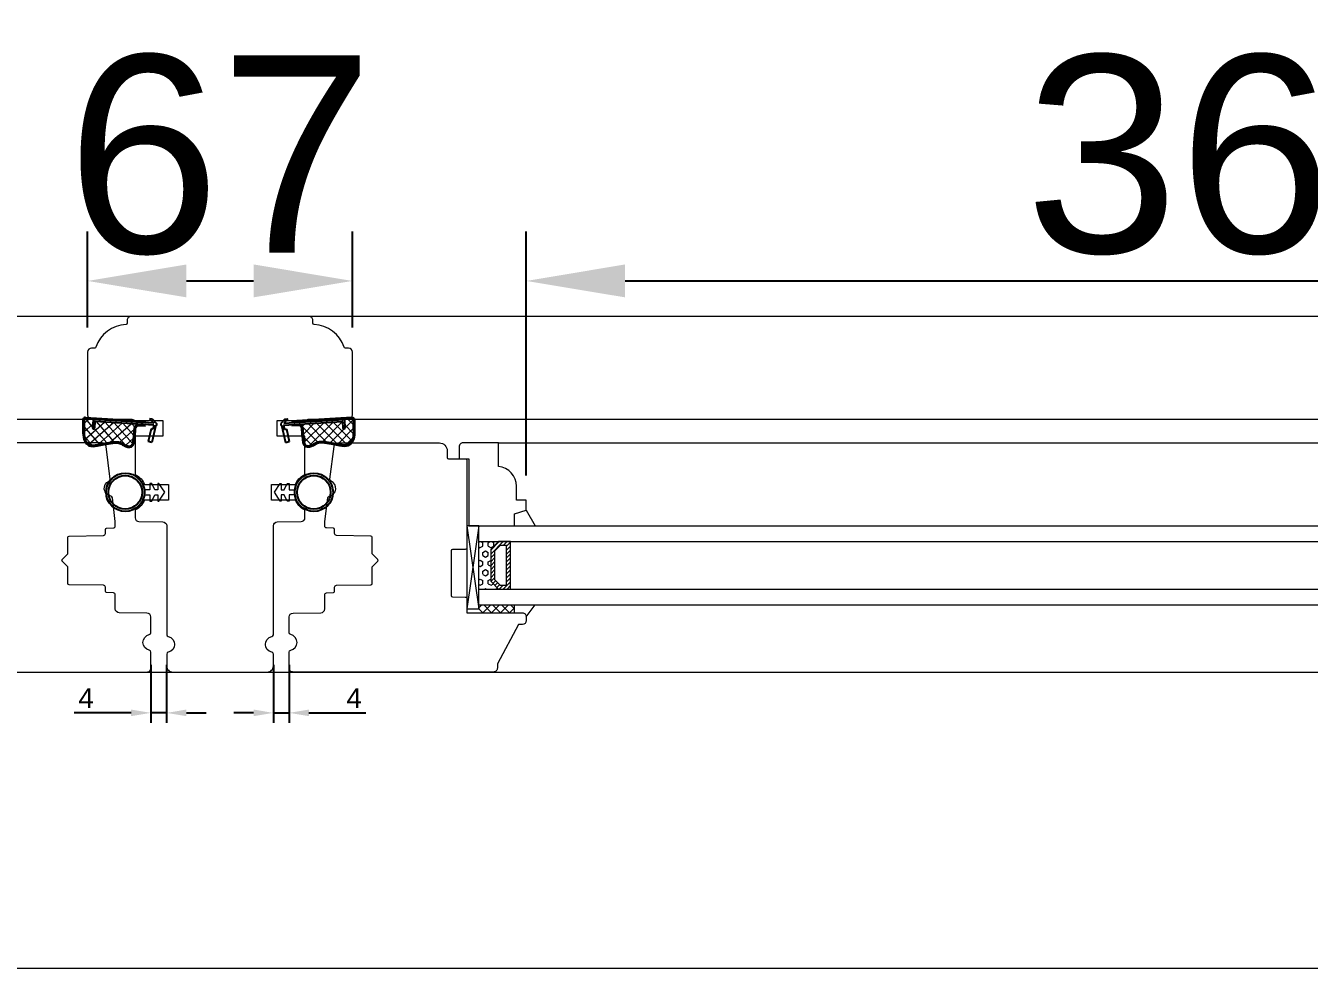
# Model space of a CAD drawing. Header units: millimetres. Extents: x 0 to 182016, y 11 to 3710.
# Drawn here: x 14834.5 to 15159.4, y 989.8 to 1228.4 of the extents above; entities that cross this region are included whole.
import ezdxf

# ---------------------------------------------------------------- set-up
doc = ezdxf.new("R2010")
doc.units = ezdxf.units.MM
for name, color, linetype, lineweight in [('Matmenys', 10, 'Continuous', 20), ('OTHER', 251, 'Continuous', 13), ('Stakta', 7, 'Continuous', 25), ('Testinės profilio linijos', 7, 'Continuous', 5)]:
    doc.layers.add(name, color=color, linetype=linetype, lineweight=lineweight)
doc.styles.get("Standard").update_dxf_attribs({"font": 'arial.ttf'})
doc.dimstyles.new('2', dxfattribs={"dimscale": 2, "dimtxt": 2.5, "dimasz": 2.5, "dimexe": 1.25, "dimexo": 0.625, "dimtad": 1, "dimtxsty": 'Standard', "dimcen": 2.5, "dimadec": 0, "dimazin": 0, "dimtfac": 1, "dimtmove": 0, "dimatfit": 3, "dimfxl": 1, "dimarcsym": 0})
doc.dimstyles.new('Padidinti matmenys', dxfattribs={"dimscale": 10, "dimtxt": 5, "dimasz": 2.5, "dimexe": 1.25, "dimexo": 0.625, "dimtad": 1, "dimdec": 1, "dimtxsty": 'Standard', "dimcen": 2.5, "dimadec": 0, "dimazin": 0, "dimtfac": 1, "dimtdec": 1, "dimtmove": 0, "dimatfit": 3, "dimfxl": 1, "dimarcsym": 0})

# ---------------------------------------------------------------- blocks, each defined once
blk = doc.blocks.new('*D1435')
at = {"layer": 'Defpoints', "color": 0, "transparency": 16777216}
for p in [(14897.21, 1067.84), (14901.21, 1067.84), (14897.21, 1054.47)]:
    blk.add_point(p, dxfattribs=at)
at = {"layer": 'Matmenys', "color": 0, "lineweight": -2, "transparency": 16777216}
for p, q in [((14897.21, 1066.59), (14897.21, 1051.97)), ((14901.21, 1066.59), (14901.21, 1051.97)), ((14892.21, 1054.47), (14887.21, 1054.47)), ((14897.21, 1054.47), (14901.21, 1054.47)), ((14906.21, 1054.47), (14920.61, 1054.47))]:
    blk.add_line(p, q, dxfattribs=at)
at = {"layer": 'Matmenys', "color": 0, "transparency": 16777216}
for points in [[(14892.21, 1055.31), (14892.21, 1053.64), (14897.21, 1054.47)], [(14906.21, 1055.31), (14906.21, 1053.64), (14901.21, 1054.47)]]:
    blk.add_solid(points, dxfattribs=at)
at = {"layer": 'Matmenys', "color": 0, "transparency": 16777216, "insert": (14917.63, 1058.22), "char_height": 5, "attachment_point": 5}
blk.add_mtext('4', dxfattribs=at)
blk = doc.blocks.new('*D1453')
at = {"layer": 'Defpoints', "color": 0, "transparency": 16777216}
for p in [(14866.21, 1067.84), (14870.21, 1067.84), (14870.21, 1054.47)]:
    blk.add_point(p, dxfattribs=at)
at = {"layer": 'Matmenys', "color": 0, "lineweight": -2, "transparency": 16777216}
for p, q in [((14866.21, 1066.59), (14866.21, 1051.97)), ((14870.21, 1066.59), (14870.21, 1051.97)), ((14861.21, 1054.47), (14846.81, 1054.47)), ((14870.21, 1054.47), (14866.21, 1054.47)), ((14875.21, 1054.47), (14880.21, 1054.47))]:
    blk.add_line(p, q, dxfattribs=at)
at = {"layer": 'Matmenys', "color": 0, "transparency": 16777216}
for points in [[(14861.21, 1055.31), (14861.21, 1053.64), (14866.21, 1054.47)], [(14875.21, 1055.31), (14875.21, 1053.64), (14870.21, 1054.47)]]:
    blk.add_solid(points, dxfattribs=at)
at = {"layer": 'Matmenys', "color": 0, "transparency": 16777216, "insert": (14849.79, 1058.22), "char_height": 5, "attachment_point": 5}
blk.add_mtext('4', dxfattribs=at)
blk = doc.blocks.new('*D1454')
at = {"color": 0, "lineweight": -2, "transparency": 16777216}
for p, q in [((14961.21, 1114.56), (14961.21, 1176.3)), ((15330.2, 1114.56), (15330.2, 1176.3)), ((14986.21, 1163.8), (15305.2, 1163.8))]:
    blk.add_line(p, q, dxfattribs=at)
at = {"color": 0, "transparency": 16777216}
for points in [[(14986.21, 1167.97), (14986.21, 1159.64), (14961.21, 1163.8)], [(15305.2, 1167.97), (15305.2, 1159.64), (15330.2, 1163.8)]]:
    blk.add_solid(points, dxfattribs=at)
at = {"layer": 'Defpoints', "color": 0, "transparency": 16777216}
for p in [(15330.2, 1163.8), (14961.21, 1108.31), (15330.2, 1108.31)]:
    blk.add_point(p, dxfattribs=at)
at = {"color": 0, "lineweight": 5, "transparency": 16777216, "insert": (15145.7, 1195.6), "char_height": 50, "attachment_point": 5}
blk.add_mtext('369', dxfattribs=at)
blk = doc.blocks.new('*D2011')
at = {"color": 0, "lineweight": -2, "transparency": 16777216}
for p, q in [((14850.21, 1152.05), (14850.21, 1176.3)), ((14917.21, 1152.05), (14917.21, 1176.3)), ((14875.21, 1163.8), (14892.21, 1163.8))]:
    blk.add_line(p, q, dxfattribs=at)
at = {"color": 0, "transparency": 16777216}
for points in [[(14875.21, 1167.97), (14875.21, 1159.64), (14850.21, 1163.8)], [(14892.21, 1167.97), (14892.21, 1159.64), (14917.21, 1163.8)]]:
    blk.add_solid(points, dxfattribs=at)
at = {"layer": 'Defpoints', "color": 0, "transparency": 16777216}
for p in [(14917.21, 1163.8), (14850.21, 1145.8), (14917.21, 1145.8)]:
    blk.add_point(p, dxfattribs=at)
at = {"color": 0, "lineweight": 5, "transparency": 16777216, "insert": (14883.71, 1195.58), "char_height": 50, "attachment_point": 5}
blk.add_mtext('67', dxfattribs=at)

msp = doc.modelspace()

# ---------------------------------------------------------------- hatches: boundary and pattern name
at = {"lineweight": 0}
h = msp.add_hatch(dxfattribs=at)
h.set_pattern_fill('HEX', color=256, scale=0.25, angle=90, style=0)
h.set_pattern_definition([(90, (-3398.0609, -11821.5974), (1.374815, -4e-16), [0.79375, -1.5875]), (330, (-3398.0609, -11821.5974), (-0.6874075, -1.190624716), [0.79375, -1.5875]), (30, (-3398.0609, -11820.8036), (0.6874075, -1.190624716), [0.79375, -1.5875])])
h.paths.add_polyline_path([(14949.2101689, 1085.8109378), (14954.2101689, 1085.8109378), (14952.2101689, 1087.8109378), (14952.2101689, 1095.8109378), (14954.2101689, 1097.8109378), (14949.2101689, 1097.8116468)])
h = msp.add_hatch(dxfattribs=at)
h.set_pattern_fill('JIS_WOOD', color=256, angle=90, style=0)
h.set_pattern_definition([(45, (-3398.06086, -11821.59735), (0.5, -0.5), [])])
h.paths.add_polyline_path([(14952.2101689, 1095.8109378), (14952.2101689, 1087.8109378), (14954.2101689, 1085.8109378), (14957.2101689, 1085.8109378), (14957.2279023, 1097.8475204), (14954.2101689, 1097.8109378)])
h.paths.add_polyline_path([(14953.2101689, 1088.2251513), (14953.2101689, 1095.3967242), (14954.6243825, 1096.8109378), (14956.2101689, 1096.8109378), (14956.2101689, 1086.8109378), (14954.6243825, 1086.8109378)], flags=16)
at = {"lineweight": 0, "ltscale": 0.5}
h = msp.add_hatch(dxfattribs=at)
h.set_pattern_fill('ANSI37', color=256, scale=0.5, angle=90, style=0)
h.set_pattern_definition([(135, (14945.7102, 1079.8116), (-1.12253, -1.12253), []), (225, (14945.7102, 1079.8116), (1.12253, -1.12253), [])])
h.paths.add_polyline_path([(14958.2101689, 1081.8116468), (14949.2101689, 1081.8116468), (14949.2101689, 1079.8116468), (14958.2101689, 1079.8116468)])
at = {"layer": 'Matmenys'}
h = msp.add_hatch(dxfattribs=at)
h.set_pattern_fill('ANSI37', color=252, scale=0.5, angle=-93.589345612, style=0)
h.set_pattern_definition([(311.4106544, (11285.1847, -271065.189), (1.190606082, 1.0500540025), []), (41.4106544, (11285.1847, -271065.189), (-1.0500540025, 1.190606082), [])])
edge = h.paths.add_edge_path()
edge.add_arc((14852.136053, 1128.1172231), 0.1, 86.410654388, 176.410654388)
edge.add_line((14852.0362491, 1128.1234836), (14851.9391659, 1126.5757979))
edge.add_arc((14851.6896563, 1126.5914491), 0.25, 176.410654388, 356.410654388, ccw=False)
edge.add_line((14851.4401467, 1126.6071004), (14851.5685324, 1128.6538053))
edge.add_arc((14851.6683362, 1128.6475448), 0.1, 86.410654381, 176.410654388, ccw=False)
edge.add_line((14851.6745967, 1128.7473486), (14851.6793417, 1128.8229916))
edge.add_line((14851.6793417, 1128.8229916), (14849.6975408, 1128.947306))
edge.add_spline(control_points=[(14849.6975408, 1128.947306), (14849.6183823, 1128.9355037), (14849.5483906, 1128.9243281), (14849.4646398, 1128.9025342), (14849.4410755, 1128.8931484), (14849.4171925, 1128.8804535), (14849.4091329, 1128.8742043), (14849.3846451, 1128.8486154), (14849.3657522, 1128.8193784), (14849.3320488, 1128.7150587), (14849.3189269, 1128.6421264), (14849.2992247, 1128.3891434), (14849.3097231, 1128.1753093), (14849.3290512, 1127.7328308), (14849.3335266, 1127.513502), (14849.3346028, 1127.0936111), (14849.3315708, 1126.8905249), (14849.3188604, 1126.3003176), (14849.3056839, 1125.9322675), (14849.3059456, 1125.1790861), (14849.3244419, 1124.8023362), (14849.4276283, 1124.2092317), (14849.4875223, 1123.9816608), (14849.6405579, 1123.5845596), (14849.7233073, 1123.4127719), (14849.9273075, 1123.0716042), (14850.0474223, 1122.9054015), (14850.3148674, 1122.6142418), (14850.4625411, 1122.4906618), (14850.7437256, 1122.330943), (14850.8790219, 1122.2833891), (14851.1803207, 1122.2237841), (14851.3439207, 1122.2130808), (14851.9285175, 1122.2268247), (14852.3924331, 1122.3215789), (14853.2849292, 1122.4933212), (14853.7120095, 1122.5770158), (14854.7903581, 1122.7882021), (14855.4484086, 1122.9219362), (14856.4415105, 1123.0468622), (14856.7451117, 1123.077356), (14857.3671553, 1123.1016915), (14857.6830594, 1123.0941507), (14858.2322676, 1123.0092664), (14858.468351, 1122.9479277), (14858.8690024, 1122.7754674), (14859.027635, 1122.6806189), (14859.3262937, 1122.4963506), (14859.467751, 1122.4064931), (14859.7695339, 1122.25041), (14859.9345866, 1122.1804398), (14860.2997083, 1122.0607086), (14860.5006584, 1122.0177061), (14860.840075, 1121.9938074), (14860.9820605, 1122.0070132), (14861.1772812, 1122.0670524), (14861.242609, 1122.1037926), (14861.3693323, 1122.2123417), (14861.4285102, 1122.2844079), (14861.5855877, 1122.5484955), (14861.6670874, 1122.7896038), (14861.7837047, 1123.3400147), (14861.8202362, 1123.6482098), (14861.8735077, 1124.2444276), (14861.8927302, 1124.5319786), (14861.9360896, 1125.0624685), (14861.9582258, 1125.3107269), (14861.9944401, 1125.7155292), (14862.0085265, 1125.8729326), (14862.0366486, 1126.196865), (14862.0516847, 1126.3751822), (14862.1199697, 1126.6780493), (14862.1556047, 1126.7958713), (14862.2512015, 1127.0083501), (14862.3043484, 1127.1022648), (14862.4229892, 1127.2474586), (14862.4786114, 1127.3024767), (14862.6023786, 1127.3915687), (14862.6660056, 1127.4244481), (14862.7848697, 1127.4726162), (14862.8419467, 1127.4894975), (14862.9425271, 1127.5154414), (14862.9869227, 1127.525159), (14863.027919, 1127.5341949)], knot_values=[0, 0, 0, 0, 0.2245066002, 0.2245066002, 0.377043448, 0.377043448, 0.5295802957, 0.5295802957, 0.8082977366, 0.8082977366, 1.0870151774, 1.0870151774, 1.6244414062, 1.6244414062, 2.161867635, 2.161867635, 2.6992938638, 2.6992938638, 3.7741463214, 3.7741463214, 5.0334406395, 5.0334406395, 5.8656302806, 5.8656302806, 6.5060139406, 6.5060139406, 7.1463976006, 7.1463976006, 7.7996240151, 7.7996240151, 8.3563201169, 8.3563201169, 8.9130162187, 8.9130162187, 10.239934143, 10.239934143, 11.5668520673, 11.5668520673, 13.5970761059, 13.5970761059, 14.4582175179, 14.4582175179, 15.3193589298, 15.3193589298, 15.9856015553, 15.9856015553, 16.5061017172, 16.5061017172, 17.0266018791, 17.0266018791, 17.547102041, 17.547102041, 18.1672448488, 18.1672448488, 18.7176261004, 18.7176261004, 19.1465766047, 19.1465766047, 19.5755271091, 19.5755271091, 20.3898249977, 20.3898249977, 21.2041228863, 21.2041228863, 21.9655448497, 21.9655448497, 22.7269668131, 22.7269668131, 23.2229068178, 23.2229068178, 23.7188468224, 23.7188468224, 24.0184411081, 24.0184411081, 24.2549295987, 24.2549295987, 24.4119994701, 24.4119994701, 24.5501072405, 24.5501072405, 24.6882150108, 24.6882150108, 24.8099116426, 24.8099116426, 24.8099116426, 24.8099116426], degree=3, periodic=0)
edge.add_line((14863.027919, 1127.5341949), (14852.1423135, 1128.217027))
h = msp.add_hatch(dxfattribs=at)
h.set_pattern_fill('ANSI37', color=252, scale=0.5, angle=-180, style=0)
h.set_pattern_definition([(225, (-144729.6749, -1098353.8803), (1.1225320151, -1.1225320151), []), (315, (-144729.6749, -1098353.8803), (1.1225320151, 1.1225320151), [])])
edge = h.paths.add_edge_path()
edge.add_arc((14914.6217218, 1128.1172231), 0.1, 363.589345612, 453.589345612, ccw=False)
edge.add_line((14914.7215257, 1128.1234836), (14914.8186089, 1126.5757979))
edge.add_arc((14915.0681185, 1126.5914491), 0.25, 183.589345612, 363.589345612)
edge.add_line((14915.3176281, 1126.6071004), (14915.1892424, 1128.6538053))
edge.add_arc((14915.0894386, 1128.6475448), 0.1, 363.589345612, 453.589345619)
edge.add_line((14915.0831781, 1128.7473486), (14915.0784331, 1128.8229916))
edge.add_line((14915.0784331, 1128.8229916), (14917.060234, 1128.947306))
edge.add_spline(control_points=[(14917.060234, 1128.947306), (14917.1393925, 1128.9355037), (14917.2093842, 1128.9243281), (14917.293135, 1128.9025342), (14917.3166993, 1128.8931484), (14917.3405823, 1128.8804535), (14917.348642, 1128.8742043), (14917.3731298, 1128.8486154), (14917.3920227, 1128.8193784), (14917.425726, 1128.7150587), (14917.4388479, 1128.6421264), (14917.4585501, 1128.3891434), (14917.4480518, 1128.1753093), (14917.4287236, 1127.7328308), (14917.4242482, 1127.513502), (14917.4231721, 1127.0936111), (14917.4262041, 1126.8905249), (14917.4389145, 1126.3003176), (14917.4520909, 1125.9322675), (14917.4518292, 1125.1790861), (14917.4333329, 1124.8023362), (14917.3301465, 1124.2092317), (14917.2702525, 1123.9816608), (14917.1172169, 1123.5845596), (14917.0344675, 1123.4127719), (14916.8304673, 1123.0716042), (14916.7103525, 1122.9054015), (14916.4429074, 1122.6142418), (14916.2952337, 1122.4906618), (14916.0140492, 1122.330943), (14915.878753, 1122.2833891), (14915.5774541, 1122.2237841), (14915.4138541, 1122.2130808), (14914.8292573, 1122.2268247), (14914.3653417, 1122.3215789), (14913.4728456, 1122.4933212), (14913.0457654, 1122.5770158), (14911.9674168, 1122.7882021), (14911.3093662, 1122.9219362), (14910.3162643, 1123.0468622), (14910.0126631, 1123.077356), (14909.3906195, 1123.1016915), (14909.0747155, 1123.0941507), (14908.5255072, 1123.0092664), (14908.2894238, 1122.9479277), (14907.8887724, 1122.7754674), (14907.7301399, 1122.6806189), (14907.4314811, 1122.4963506), (14907.2900238, 1122.4064931), (14906.988241, 1122.25041), (14906.8231882, 1122.1804398), (14906.4580665, 1122.0607086), (14906.2571164, 1122.0177061), (14905.9176998, 1121.9938074), (14905.7757143, 1122.0070132), (14905.5804937, 1122.0670524), (14905.5151658, 1122.1037926), (14905.3884425, 1122.2123417), (14905.3292647, 1122.2844079), (14905.1721871, 1122.5484955), (14905.0906874, 1122.7896038), (14904.9740701, 1123.3400147), (14904.9375386, 1123.6482098), (14904.8842671, 1124.2444276), (14904.8650447, 1124.5319786), (14904.8216852, 1125.0624685), (14904.799549, 1125.3107269), (14904.7633347, 1125.7155292), (14904.7492483, 1125.8729326), (14904.7211262, 1126.196865), (14904.7060901, 1126.3751822), (14904.6378051, 1126.6780493), (14904.6021701, 1126.7958713), (14904.5065733, 1127.0083501), (14904.4534264, 1127.1022648), (14904.3347857, 1127.2474586), (14904.2791635, 1127.3024767), (14904.1553962, 1127.3915687), (14904.0917692, 1127.4244481), (14903.9729051, 1127.4726162), (14903.9158281, 1127.4894975), (14903.8152477, 1127.5154414), (14903.7708521, 1127.525159), (14903.7298558, 1127.5341949)], knot_values=[0, 0, 0, 0, 0.2245066002, 0.2245066002, 0.377043448, 0.377043448, 0.5295802957, 0.5295802957, 0.8082977366, 0.8082977366, 1.0870151774, 1.0870151774, 1.6244414062, 1.6244414062, 2.161867635, 2.161867635, 2.6992938638, 2.6992938638, 3.7741463214, 3.7741463214, 5.0334406395, 5.0334406395, 5.8656302806, 5.8656302806, 6.5060139406, 6.5060139406, 7.1463976006, 7.1463976006, 7.7996240151, 7.7996240151, 8.3563201169, 8.3563201169, 8.9130162187, 8.9130162187, 10.239934143, 10.239934143, 11.5668520673, 11.5668520673, 13.5970761059, 13.5970761059, 14.4582175179, 14.4582175179, 15.3193589298, 15.3193589298, 15.9856015553, 15.9856015553, 16.5061017172, 16.5061017172, 17.0266018791, 17.0266018791, 17.547102041, 17.547102041, 18.1672448488, 18.1672448488, 18.7176261004, 18.7176261004, 19.1465766047, 19.1465766047, 19.5755271091, 19.5755271091, 20.3898249977, 20.3898249977, 21.2041228863, 21.2041228863, 21.9655448497, 21.9655448497, 22.7269668131, 22.7269668131, 23.2229068178, 23.2229068178, 23.7188468224, 23.7188468224, 24.0184411081, 24.0184411081, 24.2549295987, 24.2549295987, 24.4119994701, 24.4119994701, 24.5501072405, 24.5501072405, 24.6882150108, 24.6882150108, 24.8099116426, 24.8099116426, 24.8099116426, 24.8099116426], degree=3, periodic=0)
edge.add_line((14903.7298558, 1127.5341949), (14914.6154614, 1128.217027))

# ---------------------------------------------------------------- linework, layer by layer
at = {"color": 1}
for p, q in [((14849.6533005, 1129.2440261), (14864.978116, 1128.2827314)), ((14849.6975408, 1128.947306), (14864.9324855, 1127.9916487)), ((14863.0924918, 1127.2412268), (14864.8529431, 1127.1307972)), ((14917.1044743, 1129.2440261), (14901.7796589, 1128.2827314)), ((14917.060234, 1128.947306), (14901.8252893, 1127.9916487)), ((14903.665283, 1127.2412268), (14901.9048317, 1127.1307972))]:
    msp.add_line(p, q, dxfattribs=at)
for p, q in [((14851.5685324, 1128.6538053), (14851.4401467, 1126.6071004)), ((14851.6745967, 1128.7473486), (14851.6793417, 1128.8229916)), ((14866.9328607, 1127.7902286), (14851.6745967, 1128.7473486)), ((14852.0362491, 1128.1234836), (14851.9391659, 1126.5757979)), ((14866.9760786, 1127.2865349), (14852.1423135, 1128.217027)), ((14866.6297881, 1128.8110732), (14865.8821474, 1128.8579711)), ((14865.8821474, 1128.8579711), (14866.9328607, 1127.7902286)), ((14867.481541, 1127.2548282), (14866.4980945, 1122.9077378)), ((14866.6297881, 1128.8110732), (14867.6601294, 1127.7446085)), ((14866.9760786, 1127.2865349), (14866.7388837, 1126.2380717)), ((14867.6288269, 1127.2455893), (14867.481541, 1127.2548282)), ((14867.6601294, 1127.7446085), (14867.6288269, 1127.2455893)), ((14900.1279867, 1128.8110732), (14899.0976455, 1127.7446085)), ((14899.0976455, 1127.7446085), (14899.1289479, 1127.2455893)), ((14899.1289479, 1127.2455893), (14899.2762338, 1127.2548282)), ((14899.2762338, 1127.2548282), (14900.2596803, 1122.9077378)), ((14899.7816963, 1127.2865349), (14914.6154614, 1128.217027)), ((14899.7816963, 1127.2865349), (14900.0188911, 1126.2380717)), ((14900.8756274, 1128.8579711), (14899.8249142, 1127.7902286)), ((14899.8249142, 1127.7902286), (14915.0831781, 1128.7473486)), ((14900.1279867, 1128.8110732), (14900.8756274, 1128.8579711)), ((14914.7215257, 1128.1234836), (14914.8186089, 1126.5757979)), ((14915.0831781, 1128.7473486), (14915.0784331, 1128.8229916)), ((14915.1892424, 1128.6538053), (14915.3176281, 1126.6071004)), ((14866.2512077, 1126.3483991), (14865.5227425, 1123.1283926)), ((14866.7388837, 1126.2380717), (14866.2512077, 1126.3483991)), ((14900.0188911, 1126.2380717), (14900.5065671, 1126.3483991)), ((14900.5065671, 1126.3483991), (14901.2350323, 1123.1283926)), ((14866.4980945, 1122.9077378), (14865.5227425, 1123.1283926)), ((14900.2596803, 1122.9077378), (14901.2350323, 1123.1283926))]:
    msp.add_line(p, q)
at = {"lineweight": 9}
for p, q in [((14954.2101689, 1122.8116468), (15337.1990657, 1122.8116468)), ((14949.210254, 1101.8116468), (15342.1989806, 1101.8116468)), ((14949.210254, 1097.8116468), (15342.1989806, 1097.8116468)), ((14949.210254, 1085.8116468), (15342.1989806, 1085.8116468)), ((14949.210254, 1081.8116468), (15342.1989806, 1081.8116468))]:
    msp.add_line(p, q, dxfattribs=at)
at = {"lineweight": 0}
for p, q in [((14961.2101689, 1105.8116468), (14963.496834, 1101.8116468)), ((14949.2101689, 1101.8109378), (14946.2101689, 1080.8109378)), ((14946.2101689, 1101.8109378), (14949.2101689, 1080.8109378)), ((14958.2101689, 1079.8116468), (14958.2101689, 1081.8116468)), ((14961.2101689, 1078.8116468), (14963.496834, 1081.8116468))]:
    msp.add_line(p, q, dxfattribs=at)
at = {"lineweight": 5}
msp.add_line((13759.2323749, 989.8116468), (15484.199066, 989.8116468), dxfattribs=at)
at = {"lineweight": 0}
msp.add_lwpolyline([(14954.2101689, 1116.8116468), (14954.2101689, 1122.8116468), (14945.2101689, 1122.8116468, 0.4142135624), (14944.2101689, 1121.8116468), (14944.2101689, 1118.8116468), (14946.7101689, 1118.8116468), (14946.7101689, 1101.8116468), (14958.2101689, 1101.8116468), (14958.2101689, 1104.8116468), (14961.2101689, 1105.8116468), (14961.2101689, 1108.3116468), (14958.7101689, 1108.3116468), (14958.7101689, 1111.8367097, 0.3851703882), (14954.2101689, 1116.8116468)], format="xyb", dxfattribs=at)
for points in [[(14946.2101689, 1101.8109378), (14946.2101689, 1080.8109378), (14949.2101689, 1080.8109378), (14949.2101689, 1101.8109378)], [(14952.2101689, 1095.8109378), (14952.2101689, 1087.8109378), (14954.2101689, 1085.8109378), (14957.2101689, 1085.8109378), (14957.2101689, 1097.8109378), (14954.2101689, 1097.8109378)], [(14953.2101689, 1095.3967242), (14953.2101689, 1088.2251513), (14954.6243825, 1086.8109378), (14956.2101689, 1086.8109378), (14956.2101689, 1096.8109378), (14954.6243825, 1096.8109378)]]:
    msp.add_lwpolyline(points, close=True, dxfattribs=at)
at = {"color": 18, "linetype": 'ByBlock', "true_color": 0x000000}
for centre, radius in [((14859.7276678, 1110.3018164), 4.85), ((14859.7276678, 1110.3018164), 4.25), ((14907.4597843, 1110.3018164), 4.85), ((14907.4597843, 1110.3018164), 4.25)]:
    msp.add_circle(centre, radius, dxfattribs=at)
for centre, radius, start, end in [((14851.6683362, 1128.6475448), 0.1, 86.410654388, 176.410654391), ((14852.136053, 1128.1172231), 0.1, 86.410654388, 176.410654391), ((14914.6217218, 1128.1172231), 0.1, 3.589345609, 93.589345612), ((14915.0894386, 1128.6475448), 0.1, 3.589345609, 93.589345612), ((14851.6896563, 1126.5914491), 0.25, 176.410654391, 356.410654391), ((14915.0681185, 1126.5914491), 0.25, 183.589345609, 3.589345609)]:
    msp.add_arc(centre, radius, start, end)
at = {"color": 1}
for points in [[(14849.6533005, 1129.2440261), (14849.2918002, 1129.1535293), (14849.0222593, 1127.8796708), (14849.5106486, 1123.1872979), (14850.5538464, 1122.0972916), (14852.7173183, 1122.0786752), (14854.4153581, 1122.4090491), (14856.580799, 1122.7559654), (14858.6175207, 1122.5565367), (14859.4457654, 1122.0803677), (14861.3003056, 1121.8001043), (14862.1927515, 1124.5122829), (14862.319919, 1125.9911585), (14862.4378904, 1126.6784264), (14862.740096, 1127.1203117), (14863.0924918, 1127.2412268)], [(14917.1044743, 1129.2440261), (14917.4659746, 1129.1535293), (14917.7355155, 1127.8796708), (14917.2471262, 1123.1872979), (14916.2039284, 1122.0972916), (14914.0404565, 1122.0786752), (14912.3424167, 1122.4090491), (14910.1769758, 1122.7559654), (14908.1402542, 1122.5565367), (14907.3120094, 1122.0803677), (14905.4574693, 1121.8001043), (14904.5650234, 1124.5122829), (14904.4378558, 1125.9911585), (14904.3198845, 1126.6784264), (14904.0176788, 1127.1203117), (14903.665283, 1127.2412268)]]:
    msp.add_spline(points, degree=3, dxfattribs=at)
for points in [[(14849.6975408, 1128.947306), (14849.6183823, 1128.9355037), (14849.5483906, 1128.9243281), (14849.4646398, 1128.9025342), (14849.4410755, 1128.8931484), (14849.4171925, 1128.8804535), (14849.4091329, 1128.8742043), (14849.3846451, 1128.8486154), (14849.3657522, 1128.8193784), (14849.3320488, 1128.7150587), (14849.3189269, 1128.6421264), (14849.2992247, 1128.3891434), (14849.3097231, 1128.1753093), (14849.3290512, 1127.7328308), (14849.3335266, 1127.513502), (14849.3346028, 1127.0936111), (14849.3315708, 1126.8905249), (14849.3188604, 1126.3003176), (14849.3056839, 1125.9322675), (14849.3059456, 1125.1790861), (14849.3244419, 1124.8023362), (14849.4276283, 1124.2092317), (14849.4875223, 1123.9816608), (14849.6405579, 1123.5845596), (14849.7233073, 1123.4127719), (14849.9273075, 1123.0716042), (14850.0474223, 1122.9054015), (14850.3148674, 1122.6142418), (14850.4625411, 1122.4906618), (14850.7437256, 1122.330943), (14850.8790219, 1122.2833891), (14851.1803207, 1122.2237841), (14851.3439207, 1122.2130808), (14851.9285175, 1122.2268247), (14852.3924331, 1122.3215789), (14853.2849292, 1122.4933212), (14853.7120095, 1122.5770158), (14854.7903581, 1122.7882021), (14855.4484086, 1122.9219362), (14856.4415105, 1123.0468622), (14856.7451117, 1123.077356), (14857.3671553, 1123.1016915), (14857.6830594, 1123.0941507), (14858.2322676, 1123.0092664), (14858.468351, 1122.9479277), (14858.8690024, 1122.7754674), (14859.027635, 1122.6806189), (14859.3262937, 1122.4963506), (14859.467751, 1122.4064931), (14859.7695339, 1122.25041), (14859.9345866, 1122.1804398), (14860.2997083, 1122.0607086), (14860.5006584, 1122.0177061), (14860.840075, 1121.9938074), (14860.9820605, 1122.0070132), (14861.1772812, 1122.0670524), (14861.242609, 1122.1037926), (14861.3693323, 1122.2123417), (14861.4285102, 1122.2844079), (14861.5855877, 1122.5484955), (14861.6670874, 1122.7896038), (14861.7837047, 1123.3400147), (14861.8202362, 1123.6482098), (14861.8735077, 1124.2444276), (14861.8927302, 1124.5319786), (14861.9360896, 1125.0624685), (14861.9582258, 1125.3107269), (14861.9944401, 1125.7155292), (14862.0085265, 1125.8729326), (14862.0366486, 1126.196865), (14862.0516847, 1126.3751822), (14862.1199697, 1126.6780493), (14862.1556047, 1126.7958713), (14862.2512015, 1127.0083501), (14862.3043484, 1127.1022648), (14862.4229892, 1127.2474586), (14862.4786114, 1127.3024767), (14862.6023786, 1127.3915687), (14862.6660056, 1127.4244481), (14862.7848697, 1127.4726162), (14862.8419467, 1127.4894975), (14862.9425271, 1127.5154414), (14862.9869227, 1127.525159), (14863.027919, 1127.5341949)], [(14917.060234, 1128.947306), (14917.1393925, 1128.9355037), (14917.2093842, 1128.9243281), (14917.293135, 1128.9025342), (14917.3166993, 1128.8931484), (14917.3405823, 1128.8804535), (14917.348642, 1128.8742043), (14917.3731298, 1128.8486154), (14917.3920227, 1128.8193784), (14917.425726, 1128.7150587), (14917.4388479, 1128.6421264), (14917.4585501, 1128.3891434), (14917.4480518, 1128.1753093), (14917.4287236, 1127.7328308), (14917.4242482, 1127.513502), (14917.4231721, 1127.0936111), (14917.4262041, 1126.8905249), (14917.4389145, 1126.3003176), (14917.4520909, 1125.9322675), (14917.4518292, 1125.1790861), (14917.4333329, 1124.8023362), (14917.3301465, 1124.2092317), (14917.2702525, 1123.9816608), (14917.1172169, 1123.5845596), (14917.0344675, 1123.4127719), (14916.8304673, 1123.0716042), (14916.7103525, 1122.9054015), (14916.4429074, 1122.6142418), (14916.2952337, 1122.4906618), (14916.0140492, 1122.330943), (14915.878753, 1122.2833891), (14915.5774541, 1122.2237841), (14915.4138541, 1122.2130808), (14914.8292573, 1122.2268247), (14914.3653417, 1122.3215789), (14913.4728456, 1122.4933212), (14913.0457654, 1122.5770158), (14911.9674168, 1122.7882021), (14911.3093662, 1122.9219362), (14910.3162643, 1123.0468622), (14910.0126631, 1123.077356), (14909.3906195, 1123.1016915), (14909.0747155, 1123.0941507), (14908.5255072, 1123.0092664), (14908.2894238, 1122.9479277), (14907.8887724, 1122.7754674), (14907.7301399, 1122.6806189), (14907.4314811, 1122.4963506), (14907.2900238, 1122.4064931), (14906.988241, 1122.25041), (14906.8231882, 1122.1804398), (14906.4580665, 1122.0607086), (14906.2571164, 1122.0177061), (14905.9176998, 1121.9938074), (14905.7757143, 1122.0070132), (14905.5804937, 1122.0670524), (14905.5151658, 1122.1037926), (14905.3884425, 1122.2123417), (14905.3292647, 1122.2844079), (14905.1721871, 1122.5484955), (14905.0906874, 1122.7896038), (14904.9740701, 1123.3400147), (14904.9375386, 1123.6482098), (14904.8842671, 1124.2444276), (14904.8650447, 1124.5319786), (14904.8216852, 1125.0624685), (14904.799549, 1125.3107269), (14904.7633347, 1125.7155292), (14904.7492483, 1125.8729326), (14904.7211262, 1126.196865), (14904.7060901, 1126.3751822), (14904.6378051, 1126.6780493), (14904.6021701, 1126.7958713), (14904.5065733, 1127.0083501), (14904.4534264, 1127.1022648), (14904.3347857, 1127.2474586), (14904.2791635, 1127.3024767), (14904.1553962, 1127.3915687), (14904.0917692, 1127.4244481), (14903.9729051, 1127.4726162), (14903.9158281, 1127.4894975), (14903.8152477, 1127.5154414), (14903.7708521, 1127.525159), (14903.7298558, 1127.5341949)]]:
    msp.add_open_spline(points, degree=3, knots=[0, 0, 0, 0, 0.2245066002, 0.2245066002, 0.377043448, 0.377043448, 0.5295802957, 0.5295802957, 0.8082977366, 0.8082977366, 1.0870151774, 1.0870151774, 1.6244414062, 1.6244414062, 2.161867635, 2.161867635, 2.6992938638, 2.6992938638, 3.7741463214, 3.7741463214, 5.0334406395, 5.0334406395, 5.8656302806, 5.8656302806, 6.5060139406, 6.5060139406, 7.1463976006, 7.1463976006, 7.7996240151, 7.7996240151, 8.3563201169, 8.3563201169, 8.9130162187, 8.9130162187, 10.239934143, 10.239934143, 11.5668520673, 11.5668520673, 13.5970761059, 13.5970761059, 14.4582175179, 14.4582175179, 15.3193589298, 15.3193589298, 15.9856015553, 15.9856015553, 16.5061017172, 16.5061017172, 17.0266018791, 17.0266018791, 17.547102041, 17.547102041, 18.1672448488, 18.1672448488, 18.7176261004, 18.7176261004, 19.1465766047, 19.1465766047, 19.5755271091, 19.5755271091, 20.3898249977, 20.3898249977, 21.2041228863, 21.2041228863, 21.9655448497, 21.9655448497, 22.7269668131, 22.7269668131, 23.2229068178, 23.2229068178, 23.7188468224, 23.7188468224, 24.0184411081, 24.0184411081, 24.2549295987, 24.2549295987, 24.4119994701, 24.4119994701, 24.5501072405, 24.5501072405, 24.6882150108, 24.6882150108, 24.8099116426, 24.8099116426, 24.8099116426, 24.8099116426], dxfattribs=at)
at = {"layer": 'OTHER'}
for points in [[(14864.5308776, 1109.6917902), (14865.9467864, 1109.6917902), (14865.9467864, 1108.0465088), (14866.4724686, 1108.0465088), (14867.2158096, 1109.6917902), (14868.0084292, 1109.6917902), (14868.0084292, 1108.0465088), (14868.22732, 1108.0465088), (14869.7302013, 1110.3018164), (14868.22732, 1112.5571239), (14868.0084292, 1112.5571239), (14868.0084292, 1110.9118425), (14867.2158096, 1110.9118425), (14866.4724686, 1112.5571239), (14865.9467864, 1112.5571239), (14865.9467864, 1110.9118425), (14864.5308776, 1110.9118425)], [(14902.6565744, 1109.6917902), (14901.2406656, 1109.6917902), (14901.2406656, 1108.0465088), (14900.7149834, 1108.0465088), (14899.9716425, 1109.6917902), (14899.1790228, 1109.6917902), (14899.1790228, 1108.0465088), (14898.960132, 1108.0465088), (14897.4572508, 1110.3018164), (14898.960132, 1112.5571239), (14899.1790228, 1112.5571239), (14899.1790228, 1110.9118425), (14899.9716425, 1110.9118425), (14900.7149834, 1112.5571239), (14901.2406656, 1112.5571239), (14901.2406656, 1110.9118425), (14902.6565744, 1110.9118425)]]:
    msp.add_lwpolyline(points, dxfattribs=at)
at = {"layer": 'Stakta', "color": 18, "lineweight": 5, "true_color": 0x000000}
for points in [[(14895.7101689, 1064.8116468, 0.4142135624), (14897.2101689, 1066.3116468), (14897.2101689, 1069.3621571, 0.3563939587), (14896.8101689, 1069.852055, -0.8164965809), (14896.8101689, 1073.7712386, 0.3563939587), (14897.2101689, 1074.2611366), (14897.2101689, 1101.8203356, -0.4116598905), (14898.2014424, 1102.8202976), (14904.2188954, 1102.8728111, 0.4116598905), (14905.2101689, 1103.872773), (14905.2101689, 1105.5061742, 0.2720281141), (14904.9535553, 1105.9429385, -0.164173551), (14902.8048442, 1108.3105813), (14896.7101689, 1108.3105813), (14896.7101689, 1112.3105813), (14902.8048442, 1112.3105813, -0.164173551), (14904.9535553, 1114.6782241, 0.2720281141), (14905.2101689, 1115.1149884), (14905.2101689, 1124.5116468), (14898.2101689, 1124.5116468), (14898.2101689, 1128.5116468), (14905.4876118, 1128.5116468, -0.2023892741), (14906.2014424, 1128.8202976), (14916.2188954, 1128.9077185, 0.4116598905), (14917.2101689, 1129.9076805), (14917.2101689, 1145.8028819, 0.4116598905), (14916.2188954, 1146.8028438), (14915.4268373, 1146.809756, -0.3199404334), (14915.1450142, 1147.0143859, 0.3090857966), (14907.4957035, 1152.8026691, -0.4001549105), (14907.2101689, 1153.1023202), (14907.2101689, 1153.8116468, 0.4142135624), (14906.2101689, 1154.8116468), (14861.2101689, 1154.8116468, 0.4142135624), (14860.2101689, 1153.8116468), (14860.2101689, 1153.1023202, -0.4001549105), (14859.9246343, 1152.8026691, 0.3090857966), (14852.2753236, 1147.0143859, -0.3199404334), (14851.9935005, 1146.809756), (14851.2014424, 1146.8028438, 0.4116598905), (14850.2101689, 1145.8028819), (14850.2101689, 1129.9076805, 0.4116598905), (14851.2014424, 1128.9077185), (14861.2188954, 1128.8202976, -0.2023892741), (14861.932726, 1128.5116468), (14869.2101689, 1128.5116468), (14869.2101689, 1124.5116468), (14862.2101689, 1124.5116468), (14862.2101689, 1115.1149884, 0.2720281142), (14862.4667824, 1114.6782241, -0.164173551), (14864.6154936, 1112.3105813), (14870.7101689, 1112.3105813), (14870.7101689, 1108.3105813), (14864.6154936, 1108.3105813, -0.164173551), (14862.4667824, 1105.9429385, 0.2720281141), (14862.2101689, 1105.5061742), (14862.2101689, 1103.872773, 0.4116598905), (14863.2014424, 1102.8728111), (14869.2188954, 1102.8202976, -0.4116598905), (14870.2101689, 1101.8203356), (14870.2101689, 1074.2611366, 0.3563939587), (14870.6101689, 1073.7712386, -0.816496581), (14870.6101689, 1069.852055, 0.3563939587), (14870.2101689, 1069.3621571), (14870.2101689, 1066.3116468, 0.4142135624), (14871.7101689, 1064.8116468)], [(14901.6101689, 1070.352055, 0.8164965809), (14901.6101689, 1074.2712386, -0.3563939587), (14901.2101689, 1074.7611366), (14901.2101689, 1078.7417938, -0.4116598905), (14902.2014424, 1079.7417557), (14909.2188954, 1079.8029961, 0.4116598905), (14910.2101689, 1080.802958), (14910.2101689, 1084.3414835, -0.4040361542), (14910.6927192, 1084.8411959), (14912.4206388, 1084.9015362, 0.4040262258), (14912.7101689, 1085.2013535), (14912.7101689, 1086.2544751, -0.4091108014), (14913.2014427, 1086.7543989), (14921.9154046, 1086.9065017, 0.4091108014), (14922.2101689, 1087.206456), (14922.2101689, 1091.230276, -0.1989123674), (14922.3566155, 1091.5838294), (14923.6223009, 1092.8495148, 0.4142135624), (14923.6223009, 1093.2737789), (14922.3566155, 1094.5394643, -0.1989123674), (14922.2101689, 1094.8930177), (14922.2101689, 1098.9168377, 0.4091108014), (14921.9154046, 1099.216792), (14913.2014427, 1099.3688947, -0.4091108014), (14912.7101689, 1099.8688186), (14912.7101689, 1100.9219402, 0.4040262258), (14912.4206388, 1101.2217575), (14910.6927192, 1101.2820977, -0.4040262258), (14910.2101689, 1101.7817932), (14910.2101689, 1102.7504842, -0.0305527633), (14910.2176228, 1102.8723536), (14910.9593117, 1108.9129254, -0.3282648586), (14911.3661215, 1109.343922, 0.7358200833), (14911.8315275, 1113.1343494, -0.3282648586), (14911.5410692, 1113.6509597), (14912.5580392, 1121.9335162, -0.3788661087), (14913.5505854, 1122.8116468), (14939.2101689, 1122.8116468, -0.4142135624), (14941.2101689, 1120.8116468), (14941.2101689, 1119.1090402, 0.4116598905), (14941.5075509, 1118.8090516), (14945.7145322, 1118.7723379, -0.4116598905), (14946.2101689, 1118.2723569), (14946.2101689, 1096.3422099, -0.4116598905), (14945.7145322, 1095.842229), (14942.5075509, 1095.8142421, 0.4116598905), (14942.2101689, 1095.5142535), (14942.2101689, 1084.1090402, 0.4116598905), (14942.5075509, 1083.8090516), (14945.7145322, 1083.7810647, -0.4116598905), (14946.2101689, 1083.2810838), (14946.2101689, 1079.8116468), (14960.2101689, 1079.8116468, -0.4142135624), (14961.2101689, 1078.8116468), (14961.2101689, 1077.8204118, -0.4116598905), (14960.2188954, 1076.8204499), (14959.2101689, 1076.8116468), (14953.9516008, 1066.9217186, 0.1227845609), (14953.8930746, 1066.6869828), (14953.8930746, 1065.8116468, -0.4142135624), (14952.8930746, 1064.8116468), (14902.2101689, 1064.8116468, -0.4142135624), (14901.2101689, 1065.8116468), (14901.2101689, 1069.8621571, -0.3563939587)]]:
    msp.add_lwpolyline(points, format="xyb", close=True, dxfattribs=at)
msp.add_lwpolyline([(14814.5272632, 1064.8116468), (14865.2101689, 1064.8116468, 0.4142135624), (14866.2101689, 1065.8116468), (14866.2101689, 1069.8621571, 0.3563939587), (14865.8101689, 1070.352055, -0.8164965809), (14865.8101689, 1074.2712386, 0.3563939587), (14866.2101689, 1074.7611366), (14866.2101689, 1078.7417938, 0.4116598905), (14865.2188954, 1079.7417557), (14858.2014423, 1079.8029961, -0.4116598905), (14857.2101689, 1080.802958), (14857.2101689, 1084.3414835, 0.4040361542), (14856.7276186, 1084.8411959), (14854.999699, 1084.9015362, -0.4040262258), (14854.7101689, 1085.2013535), (14854.7101689, 1086.2544751, 0.4091108014), (14854.2188951, 1086.7543989), (14845.5049331, 1086.9065017, -0.4091108014), (14845.2101689, 1087.206456), (14845.2101689, 1091.230276, 0.1989123674), (14845.0637223, 1091.5838294), (14843.7980368, 1092.8495148, -0.4142135624), (14843.7980368, 1093.2737789), (14845.0637223, 1094.5394643, 0.1989123674), (14845.2101689, 1094.8930177), (14845.2101689, 1098.9168377, -0.4091108014), (14845.5049331, 1099.216792), (14854.2188951, 1099.3688947, 0.4091108014), (14854.7101689, 1099.8688186), (14854.7101689, 1100.9219402, -0.4040262258), (14854.999699, 1101.2217575), (14856.7276186, 1101.2820977, 0.4040262258), (14857.2101689, 1101.7817932), (14857.2101689, 1102.7504842, 0.0305527633), (14857.202715, 1102.8723536), (14856.4610261, 1108.9129254, 0.3282648586), (14856.0542162, 1109.343922, -0.7358200833), (14855.5888103, 1113.1343494, 0.3282648586), (14855.8792686, 1113.6509597), (14854.8622985, 1121.9335162, 0.3788661087), (14853.8697524, 1122.8116468), (14828.2101689, 1122.8116468, 0.4142135624)], format="xyb", dxfattribs=at)
at = {"layer": 'Testinės profilio linijos', "lineweight": 5}
for p, q in [((15385.1990502, 1154.8116468), (13857.7323753, 1154.8116468)), ((14382.0897347, 1128.8116468), (14861.3417063, 1128.8116468)), ((14906.0786315, 1128.8116468), (15385.3306031, 1128.8116468)), ((13904.9152608, 1064.8116468), (15338.5161384, 1064.8116468))]:
    msp.add_line(p, q, dxfattribs=at)

# ---------------------------------------------------------------- dimensions: what is measured, and where the dimension line sits
at = {"color": 1, "lineweight": 5}
dim = msp.add_linear_dim(base=(14917.2101689, 1163.804424), p1=(14850.2101689, 1145.8028819), p2=(14917.2101689, 1145.8028819), dimstyle='Padidinti matmenys', dxfattribs=at)
dim.commit()
dim.dimension.update_dxf_attribs({"geometry": '*D2011', "text_midpoint": (14883.7101689, 1163.804424), "dimtype": 160})
dim = msp.add_linear_dim(base=(15330.1990657, 1163.804424), p1=(14961.2101689, 1108.3116468), p2=(15330.1990657, 1108.3116468), dimstyle='Padidinti matmenys', dxfattribs=at)
dim.commit()
dim.dimension.update_dxf_attribs({"geometry": '*D1454', "text_midpoint": (15145.7046173, 1195.6001266)})
at = {"layer": 'Matmenys'}
dim = msp.add_linear_dim(base=(14870.2101689, 1054.4723232), p1=(14866.2101689, 1067.836902), p2=(14870.2101689, 1067.836902), angle=180, dimstyle='2', override={"dimdec": 6}, dxfattribs=at)
dim.commit()
dim.dimension.update_dxf_attribs({"geometry": '*D1453', "text_midpoint": (14849.7892957, 1054.4723232), "dimtype": 160})
dim = msp.add_linear_dim(base=(14897.2101689, 1054.4723232), p1=(14901.2101689, 1067.836902), p2=(14897.2101689, 1067.836902), dimstyle='2', override={"dimdec": 6}, dxfattribs=at)
dim.commit()
dim.dimension.update_dxf_attribs({"geometry": '*D1435', "text_midpoint": (14917.631042, 1054.4723232), "dimtype": 160})

doc.saveas('drawing.dxf')
